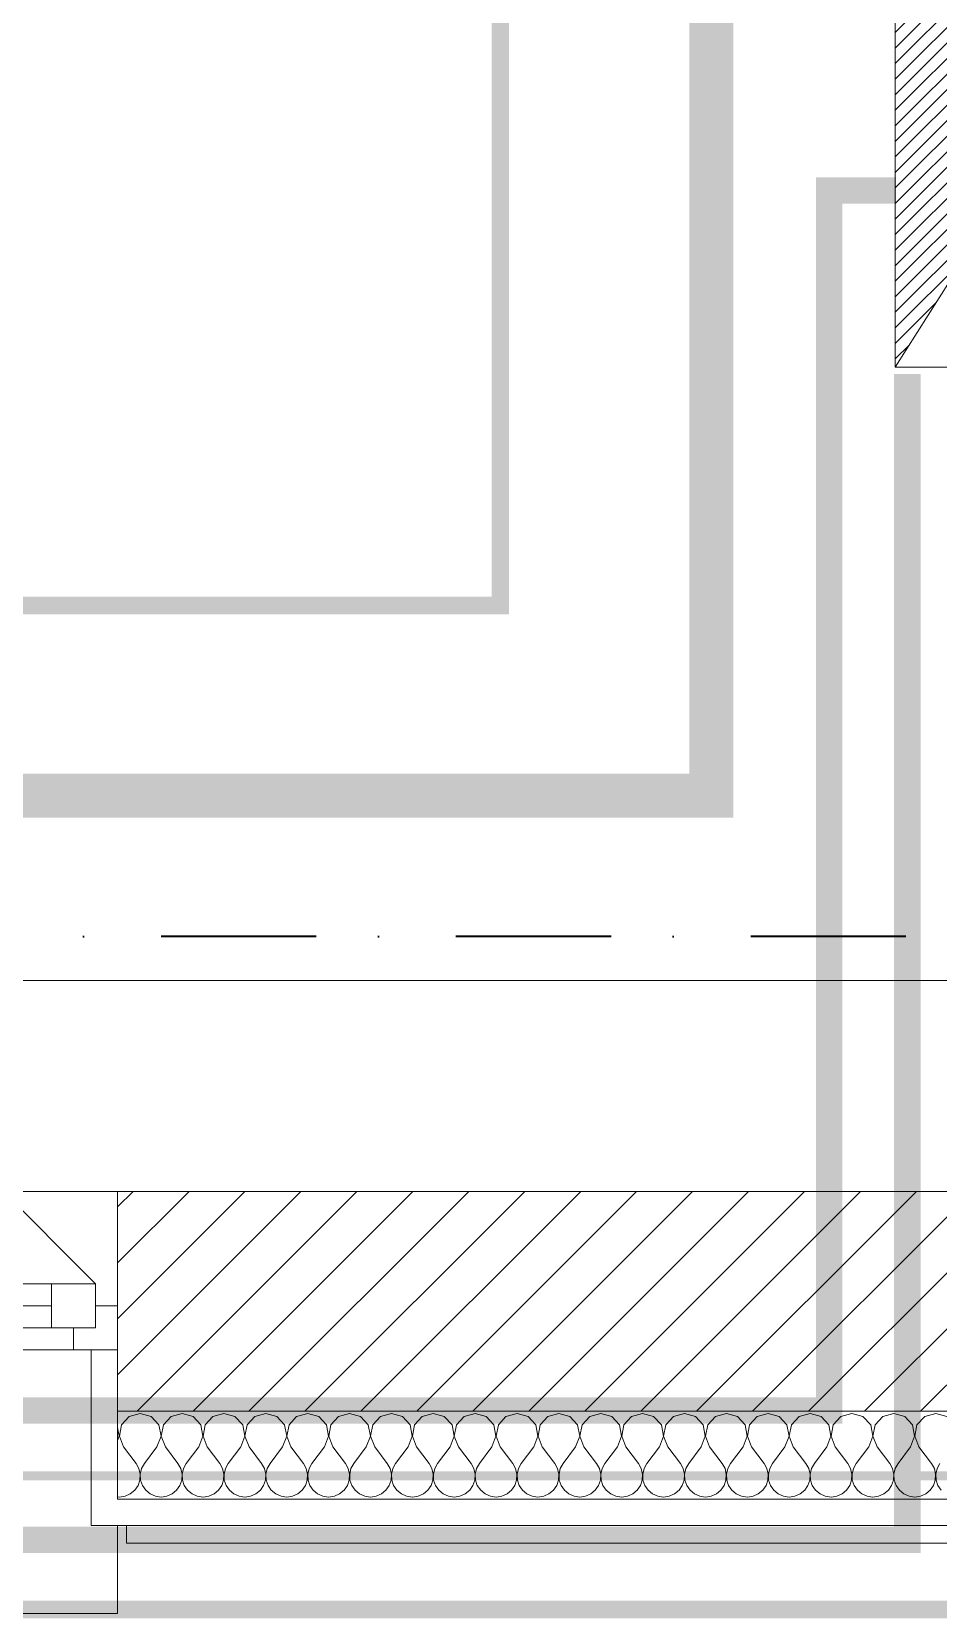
# Model space of a CAD drawing. Header units: millimetres. Extents: x 1322820 to 1391563, y 1051909 to 1098256.
# Drawn here: x 1360231 to 1361262, y 1078495 to 1080300 of the extents above; entities that cross this region are included whole.
import ezdxf
from ezdxf.enums import TextEntityAlignment as Align

# ---------------------------------------------------------------- set-up
doc = ezdxf.new("R2010")
doc.units = ezdxf.units.MM
doc.header["$MEASUREMENT"] = 0
for name, pattern in [('Dashed', [282.222223, 141.111112, -141.111112]), ('Dot & Dashed', [335.138881, 176.388884, -88.194442, 0, -70.555556]), ('DUBLU_INTRERUPT', [1.093612, 0.529167, -0.211667, 0.141111, -0.211667])]:
    doc.linetypes.add(name, pattern=pattern)
doc.layers.get('0').update_dxf_attribs({"true_color": 0x787878})
for name, color, linetype, true_color in [('arhitectura - decoratii fatada', 7, 'Continuous', 0x787878), ('New_ARCHICAD Windows', 7, 'Continuous', 0x787878), ('New_arhitectura - axe', 7, 'Continuous', 0x787878), ('New_rezistenta - pereti de rezistenta', 7, 'Continuous', 0x787878)]:
    doc.layers.add(name, color=color, linetype=linetype, true_color=true_color)
for name, color, linetype, lineweight, true_color in [('arhitectura - decoratii fatada_Pen_No__101', 7, 'Continuous', 13, 0x787878), ('New_ARCHICAD Windows_Pen_No__1', 7, 'Continuous', 13, 0x787878), ('New_ARCHICAD Windows_Pen_No__21', 7, 'Continuous', 20, 0x787878), ('New_arhitectura - axe_Pen_No__201', 7, 'Continuous', 35, 0x787878), ('New_arhitectura - suprafete DTAC_Pen_No__14', 7, 'Continuous', 18, 0x787878), ('New_rezistenta - pereti de rezistenta_Pen_No__1', 7, 'Continuous', 13, 0x787878), ('New_rezistenta - pereti de rezistenta_Pen_No__21', 7, 'Continuous', 20, 0x787878)]:
    doc.layers.add(name, color=color, linetype=linetype, lineweight=lineweight, true_color=true_color)
for name, color, linetype in [('Circuit echipo', 7, 'Continuous'), ('circuite iluminat vitali', 1, 'Continuous'), ('circuite prize vitali', 1, 'Continuous'), ('ELECTRICE', 1, 'Continuous')]:
    doc.layers.add(name, color=color, linetype=linetype)
doc.layers.add('Circuite', color=7, linetype='Continuous', lineweight=25)
doc.styles.add('GENERATED_STYLE_1', font='arialbd.ttf')

# ---------------------------------------------------------------- blocks, each defined once
blk = doc.blocks.new('*X286', base_point=(1356235.2, 1078942.6))
at = {"layer": 'New_rezistenta - pereti de rezistenta_Pen_No__1', "color": 7, "linetype": 'Continuous', "lineweight": 13}
for p, q in [((1360341.8, 1078724.7), (1360333, 1078715.1)), ((1360354.3, 1078728.2), (1360341.8, 1078724.7)), ((1360366.8, 1078724.7), (1360354.3, 1078728.2)), ((1360375.6, 1078715.1), (1360366.8, 1078724.7)), ((1360389.4, 1078724.7), (1360380.6, 1078715.1)), ((1360401.9, 1078728.2), (1360389.4, 1078724.7)), ((1360414.4, 1078724.7), (1360401.9, 1078728.2)), ((1360423.2, 1078715.1), (1360414.4, 1078724.7)), ((1360437, 1078724.7), (1360428.2, 1078715.1)), ((1360449.5, 1078728.2), (1360437, 1078724.7)), ((1360462, 1078724.7), (1360449.5, 1078728.2)), ((1360470.8, 1078715.1), (1360462, 1078724.7)), ((1360484.6, 1078724.7), (1360475.8, 1078715.1)), ((1360497.1, 1078728.2), (1360484.6, 1078724.7)), ((1360509.7, 1078724.7), (1360497.1, 1078728.2)), ((1360518.4, 1078715.1), (1360509.7, 1078724.7)), ((1360532.2, 1078724.7), (1360523.5, 1078715.1)), ((1360544.8, 1078728.2), (1360532.2, 1078724.7)), ((1360557.3, 1078724.7), (1360544.8, 1078728.2)), ((1360566.1, 1078715.1), (1360557.3, 1078724.7)), ((1360579.9, 1078724.7), (1360571.1, 1078715.1)), ((1360592.4, 1078728.2), (1360579.9, 1078724.7)), ((1360604.9, 1078724.7), (1360592.4, 1078728.2)), ((1360613.7, 1078715.1), (1360604.9, 1078724.7)), ((1360627.5, 1078724.7), (1360618.7, 1078715.1)), ((1360640, 1078728.2), (1360627.5, 1078724.7)), ((1360652.5, 1078724.7), (1360640, 1078728.2)), ((1360661.3, 1078715.1), (1360652.5, 1078724.7)), ((1360675.1, 1078724.7), (1360666.3, 1078715.1)), ((1360687.6, 1078728.2), (1360675.1, 1078724.7)), ((1360700.1, 1078724.7), (1360687.6, 1078728.2)), ((1360708.9, 1078715.1), (1360700.1, 1078724.7)), ((1360722.7, 1078724.7), (1360713.9, 1078715.1)), ((1360735.2, 1078728.2), (1360722.7, 1078724.7)), ((1360747.8, 1078724.7), (1360735.2, 1078728.2)), ((1360756.5, 1078715.1), (1360747.8, 1078724.7)), ((1360770.3, 1078724.7), (1360761.6, 1078715.1)), ((1360782.9, 1078728.2), (1360770.3, 1078724.7)), ((1360795.4, 1078724.7), (1360782.9, 1078728.2)), ((1360804.2, 1078715.1), (1360795.4, 1078724.7)), ((1360818, 1078724.7), (1360809.2, 1078715.1)), ((1360830.5, 1078728.2), (1360818, 1078724.7)), ((1360843, 1078724.7), (1360830.5, 1078728.2)), ((1360851.8, 1078715.1), (1360843, 1078724.7)), ((1360865.6, 1078724.7), (1360856.8, 1078715.1)), ((1360878.1, 1078728.2), (1360865.6, 1078724.7)), ((1360890.6, 1078724.7), (1360878.1, 1078728.2)), ((1360899.4, 1078715.1), (1360890.6, 1078724.7)), ((1360913.2, 1078724.7), (1360904.4, 1078715.1)), ((1360925.7, 1078728.2), (1360913.2, 1078724.7)), ((1360938.2, 1078724.7), (1360925.7, 1078728.2)), ((1360947, 1078715.1), (1360938.2, 1078724.7)), ((1360960.8, 1078724.7), (1360952, 1078715.1)), ((1360973.3, 1078728.2), (1360960.8, 1078724.7)), ((1360985.8, 1078724.7), (1360973.3, 1078728.2)), ((1360994.6, 1078715.1), (1360985.8, 1078724.7)), ((1361008.4, 1078724.7), (1360999.7, 1078715.1)), ((1361021, 1078728.2), (1361008.4, 1078724.7)), ((1361033.5, 1078724.7), (1361021, 1078728.2)), ((1361042.2, 1078715.1), (1361033.5, 1078724.7)), ((1361056.1, 1078724.7), (1361047.3, 1078715.1)), ((1361068.6, 1078728.2), (1361056.1, 1078724.7)), ((1361081.1, 1078724.7), (1361068.6, 1078728.2)), ((1361089.9, 1078715.1), (1361081.1, 1078724.7)), ((1361103.7, 1078724.7), (1361094.9, 1078715.1)), ((1361116.2, 1078728.2), (1361103.7, 1078724.7)), ((1361128.7, 1078724.7), (1361116.2, 1078728.2)), ((1361137.5, 1078715.1), (1361128.7, 1078724.7)), ((1361151.3, 1078724.7), (1361142.5, 1078715.1)), ((1361163.8, 1078728.2), (1361151.3, 1078724.7)), ((1361176.3, 1078724.7), (1361163.8, 1078728.2)), ((1361185.1, 1078715.1), (1361176.3, 1078724.7)), ((1361198.9, 1078724.7), (1361190.1, 1078715.1)), ((1361211.4, 1078728.2), (1361198.9, 1078724.7)), ((1361223.9, 1078724.7), (1361211.4, 1078728.2)), ((1361232.7, 1078715.1), (1361223.9, 1078724.7)), ((1361246.5, 1078724.7), (1361237.7, 1078715.1)), ((1361259, 1078728.2), (1361246.5, 1078724.7)), ((1361271.6, 1078724.7), (1361259, 1078728.2)), ((1360330.4, 1078702.3), (1360328.5, 1078712)), ((1360328.5, 1078697.5), (1360330.4, 1078702.3)), ((1360333, 1078715.1), (1360330.6, 1078702.3)), ((1360330.6, 1078702.3), (1360335.2, 1078690.1)), ((1360373.3, 1078690.1), (1360378, 1078702.3)), ((1360378, 1078702.3), (1360375.6, 1078715.1)), ((1360380.6, 1078715.1), (1360378.2, 1078702.3)), ((1360378.2, 1078702.3), (1360382.9, 1078690.1)), ((1360421, 1078690.1), (1360425.6, 1078702.3)), ((1360425.6, 1078702.3), (1360423.2, 1078715.1)), ((1360428.2, 1078715.1), (1360425.8, 1078702.3)), ((1360425.8, 1078702.3), (1360430.5, 1078690.1)), ((1360468.6, 1078690.1), (1360473.2, 1078702.3)), ((1360473.2, 1078702.3), (1360470.8, 1078715.1)), ((1360475.8, 1078715.1), (1360473.4, 1078702.3)), ((1360473.4, 1078702.3), (1360478.1, 1078690.1)), ((1360516.2, 1078690.1), (1360520.9, 1078702.3)), ((1360520.9, 1078702.3), (1360518.4, 1078715.1)), ((1360523.5, 1078715.1), (1360521, 1078702.3)), ((1360521, 1078702.3), (1360525.7, 1078690.1)), ((1360563.8, 1078690.1), (1360568.5, 1078702.3)), ((1360568.5, 1078702.3), (1360566.1, 1078715.1)), ((1360571.1, 1078715.1), (1360568.7, 1078702.3)), ((1360568.7, 1078702.3), (1360573.3, 1078690.1)), ((1360611.4, 1078690.1), (1360616.1, 1078702.3)), ((1360616.1, 1078702.3), (1360613.7, 1078715.1)), ((1360618.7, 1078715.1), (1360616.3, 1078702.3)), ((1360616.3, 1078702.3), (1360621, 1078690.1)), ((1360659, 1078690.1), (1360663.7, 1078702.3)), ((1360663.7, 1078702.3), (1360661.3, 1078715.1)), ((1360666.3, 1078715.1), (1360663.9, 1078702.3)), ((1360663.9, 1078702.3), (1360668.6, 1078690.1)), ((1360706.7, 1078690.1), (1360711.3, 1078702.3)), ((1360711.3, 1078702.3), (1360708.9, 1078715.1)), ((1360713.9, 1078715.1), (1360711.5, 1078702.3)), ((1360711.5, 1078702.3), (1360716.2, 1078690.1)), ((1360754.3, 1078690.1), (1360758.9, 1078702.3)), ((1360758.9, 1078702.3), (1360756.5, 1078715.1)), ((1360761.6, 1078715.1), (1360759.1, 1078702.3)), ((1360759.1, 1078702.3), (1360763.8, 1078690.1)), ((1360801.9, 1078690.1), (1360806.6, 1078702.3)), ((1360806.6, 1078702.3), (1360804.2, 1078715.1)), ((1360809.2, 1078715.1), (1360806.8, 1078702.3)), ((1360806.8, 1078702.3), (1360811.4, 1078690.1)), ((1360849.5, 1078690.1), (1360854.2, 1078702.3)), ((1360854.2, 1078702.3), (1360851.8, 1078715.1)), ((1360856.8, 1078715.1), (1360854.4, 1078702.3)), ((1360854.4, 1078702.3), (1360859, 1078690.1)), ((1360897.1, 1078690.1), (1360901.8, 1078702.3)), ((1360901.8, 1078702.3), (1360899.4, 1078715.1)), ((1360904.4, 1078715.1), (1360902, 1078702.3)), ((1360902, 1078702.3), (1360906.7, 1078690.1)), ((1360944.8, 1078690.1), (1360949.4, 1078702.3)), ((1360949.4, 1078702.3), (1360947, 1078715.1)), ((1360952, 1078715.1), (1360949.6, 1078702.3)), ((1360949.6, 1078702.3), (1360954.3, 1078690.1)), ((1360992.4, 1078690.1), (1360997, 1078702.3)), ((1360997, 1078702.3), (1360994.6, 1078715.1)), ((1360999.7, 1078715.1), (1360997.2, 1078702.3)), ((1360997.2, 1078702.3), (1361001.9, 1078690.1)), ((1361040, 1078690.1), (1361044.7, 1078702.3)), ((1361044.7, 1078702.3), (1361042.2, 1078715.1)), ((1361047.3, 1078715.1), (1361044.9, 1078702.3)), ((1361044.9, 1078702.3), (1361049.5, 1078690.1)), ((1361087.6, 1078690.1), (1361092.3, 1078702.3)), ((1361092.3, 1078702.3), (1361089.9, 1078715.1)), ((1361094.9, 1078715.1), (1361092.5, 1078702.3)), ((1361092.5, 1078702.3), (1361097.1, 1078690.1)), ((1361135.2, 1078690.1), (1361139.9, 1078702.3)), ((1361139.9, 1078702.3), (1361137.5, 1078715.1)), ((1361142.5, 1078715.1), (1361140.1, 1078702.3)), ((1361140.1, 1078702.3), (1361144.8, 1078690.1)), ((1361182.9, 1078690.1), (1361187.5, 1078702.3)), ((1361187.5, 1078702.3), (1361185.1, 1078715.1)), ((1361190.1, 1078715.1), (1361187.7, 1078702.3)), ((1361187.7, 1078702.3), (1361192.4, 1078690.1)), ((1361230.5, 1078690.1), (1361235.1, 1078702.3)), ((1361235.1, 1078702.3), (1361232.7, 1078715.1)), ((1361237.7, 1078715.1), (1361235.3, 1078702.3)), ((1361235.3, 1078702.3), (1361240, 1078690.1)), ((1360335.2, 1078690.1), (1360349.5, 1078671.1)), ((1360373.3, 1078690.1), (1360359, 1078671.1)), ((1360382.9, 1078690.1), (1360397.1, 1078671.1)), ((1360421, 1078690.1), (1360406.7, 1078671.1)), ((1360430.5, 1078690.1), (1360444.8, 1078671.1)), ((1360468.6, 1078690.1), (1360454.3, 1078671.1)), ((1360478.1, 1078690.1), (1360492.4, 1078671.1)), ((1360516.2, 1078690.1), (1360501.9, 1078671.1)), ((1360525.7, 1078690.1), (1360540, 1078671.1)), ((1360563.8, 1078690.1), (1360549.5, 1078671.1)), ((1360573.3, 1078690.1), (1360587.6, 1078671.1)), ((1360611.4, 1078690.1), (1360597.1, 1078671.1)), ((1360621, 1078690.1), (1360635.2, 1078671.1)), ((1360659, 1078690.1), (1360644.8, 1078671.1)), ((1360668.6, 1078690.1), (1360682.9, 1078671.1)), ((1360706.7, 1078690.1), (1360692.4, 1078671.1)), ((1360716.2, 1078690.1), (1360730.5, 1078671.1)), ((1360754.3, 1078690.1), (1360740, 1078671.1)), ((1360763.8, 1078690.1), (1360778.1, 1078671.1)), ((1360801.9, 1078690.1), (1360787.6, 1078671.1)), ((1360811.4, 1078690.1), (1360825.7, 1078671.1)), ((1360849.5, 1078690.1), (1360835.2, 1078671.1)), ((1360859, 1078690.1), (1360873.3, 1078671.1)), ((1360897.1, 1078690.1), (1360882.9, 1078671.1)), ((1360906.7, 1078690.1), (1360921, 1078671.1)), ((1360944.8, 1078690.1), (1360930.5, 1078671.1)), ((1360954.3, 1078690.1), (1360968.6, 1078671.1)), ((1360992.4, 1078690.1), (1360978.1, 1078671.1)), ((1361001.9, 1078690.1), (1361016.2, 1078671.1)), ((1361040, 1078690.1), (1361025.7, 1078671.1)), ((1361049.5, 1078690.1), (1361063.8, 1078671.1)), ((1361087.6, 1078690.1), (1361073.3, 1078671.1)), ((1361097.1, 1078690.1), (1361111.4, 1078671.1)), ((1361135.2, 1078690.1), (1361121, 1078671.1)), ((1361144.8, 1078690.1), (1361159, 1078671.1)), ((1361182.9, 1078690.1), (1361168.6, 1078671.1)), ((1361192.4, 1078690.1), (1361206.7, 1078671.1)), ((1361230.5, 1078690.1), (1361216.2, 1078671.1)), ((1361240, 1078690.1), (1361254.3, 1078671.1)), ((1360352.7, 1078665.3), (1360349.5, 1078671.1)), ((1360354.2, 1078658.9), (1360352.7, 1078665.3)), ((1360355.9, 1078665.3), (1360354.4, 1078658.9)), ((1360359, 1078671.1), (1360355.9, 1078665.3)), ((1360400.3, 1078665.3), (1360397.1, 1078671.1)), ((1360401.8, 1078658.9), (1360400.3, 1078665.3)), ((1360403.5, 1078665.3), (1360402, 1078658.9)), ((1360406.7, 1078671.1), (1360403.5, 1078665.3)), ((1360447.9, 1078665.3), (1360444.8, 1078671.1)), ((1360449.4, 1078658.9), (1360447.9, 1078665.3)), ((1360451.1, 1078665.3), (1360449.6, 1078658.9)), ((1360454.3, 1078671.1), (1360451.1, 1078665.3)), ((1360495.6, 1078665.3), (1360492.4, 1078671.1)), ((1360497, 1078658.9), (1360495.6, 1078665.3)), ((1360498.7, 1078665.3), (1360497.2, 1078658.9)), ((1360501.9, 1078671.1), (1360498.7, 1078665.3)), ((1360543.2, 1078665.3), (1360540, 1078671.1)), ((1360544.7, 1078658.9), (1360543.2, 1078665.3)), ((1360546.3, 1078665.3), (1360544.9, 1078658.9)), ((1360549.5, 1078671.1), (1360546.3, 1078665.3)), ((1360590.8, 1078665.3), (1360587.6, 1078671.1)), ((1360592.3, 1078658.9), (1360590.8, 1078665.3)), ((1360594, 1078665.3), (1360592.5, 1078658.9)), ((1360597.1, 1078671.1), (1360594, 1078665.3)), ((1360638.4, 1078665.3), (1360635.2, 1078671.1)), ((1360639.9, 1078658.9), (1360638.4, 1078665.3)), ((1360641.6, 1078665.3), (1360640.1, 1078658.9)), ((1360644.8, 1078671.1), (1360641.6, 1078665.3)), ((1360686, 1078665.3), (1360682.9, 1078671.1)), ((1360687.5, 1078658.9), (1360686, 1078665.3)), ((1360689.2, 1078665.3), (1360687.7, 1078658.9)), ((1360692.4, 1078671.1), (1360689.2, 1078665.3)), ((1360733.7, 1078665.3), (1360730.5, 1078671.1)), ((1360735.1, 1078658.9), (1360733.7, 1078665.3)), ((1360736.8, 1078665.3), (1360735.3, 1078658.9)), ((1360740, 1078671.1), (1360736.8, 1078665.3)), ((1360781.3, 1078665.3), (1360778.1, 1078671.1)), ((1360782.8, 1078658.9), (1360781.3, 1078665.3)), ((1360784.4, 1078665.3), (1360783, 1078658.9)), ((1360787.6, 1078671.1), (1360784.4, 1078665.3)), ((1360828.9, 1078665.3), (1360825.7, 1078671.1)), ((1360830.4, 1078658.9), (1360828.9, 1078665.3)), ((1360832.1, 1078665.3), (1360830.6, 1078658.9)), ((1360835.2, 1078671.1), (1360832.1, 1078665.3)), ((1360876.5, 1078665.3), (1360873.3, 1078671.1)), ((1360878, 1078658.9), (1360876.5, 1078665.3)), ((1360879.7, 1078665.3), (1360878.2, 1078658.9)), ((1360882.9, 1078671.1), (1360879.7, 1078665.3)), ((1360924.1, 1078665.3), (1360921, 1078671.1)), ((1360925.6, 1078658.9), (1360924.1, 1078665.3)), ((1360927.3, 1078665.3), (1360925.8, 1078658.9)), ((1360930.5, 1078671.1), (1360927.3, 1078665.3)), ((1360971.7, 1078665.3), (1360968.6, 1078671.1)), ((1360973.2, 1078658.9), (1360971.7, 1078665.3)), ((1360974.9, 1078665.3), (1360973.4, 1078658.9)), ((1360978.1, 1078671.1), (1360974.9, 1078665.3)), ((1361019.4, 1078665.3), (1361016.2, 1078671.1)), ((1361020.9, 1078658.9), (1361019.4, 1078665.3)), ((1361022.5, 1078665.3), (1361021, 1078658.9)), ((1361025.7, 1078671.1), (1361022.5, 1078665.3)), ((1361067, 1078665.3), (1361063.8, 1078671.1)), ((1361068.5, 1078658.9), (1361067, 1078665.3)), ((1361070.2, 1078665.3), (1361068.7, 1078658.9)), ((1361073.3, 1078671.1), (1361070.2, 1078665.3)), ((1361114.6, 1078665.3), (1361111.4, 1078671.1)), ((1361116.1, 1078658.9), (1361114.6, 1078665.3)), ((1361117.8, 1078665.3), (1361116.3, 1078658.9)), ((1361121, 1078671.1), (1361117.8, 1078665.3)), ((1361162.2, 1078665.3), (1361159, 1078671.1)), ((1361163.7, 1078658.9), (1361162.2, 1078665.3)), ((1361165.4, 1078665.3), (1361163.9, 1078658.9)), ((1361168.6, 1078671.1), (1361165.4, 1078665.3)), ((1361209.8, 1078665.3), (1361206.7, 1078671.1)), ((1361211.3, 1078658.9), (1361209.8, 1078665.3)), ((1361213, 1078665.3), (1361211.5, 1078658.9)), ((1361216.2, 1078671.1), (1361213, 1078665.3)), ((1361257.5, 1078665.3), (1361254.3, 1078671.1)), ((1361258.9, 1078658.9), (1361257.5, 1078665.3)), ((1361260.6, 1078665.3), (1361259.1, 1078658.9)), ((1361263.8, 1078671.1), (1361260.6, 1078665.3)), ((1360348, 1078640.7), (1360351.8, 1078646.1)), ((1360351.8, 1078646.1), (1360353.9, 1078652.4)), ((1360353.9, 1078652.4), (1360354.2, 1078658.9)), ((1360354.4, 1078658.9), (1360354.7, 1078652.4)), ((1360354.7, 1078652.4), (1360356.8, 1078646.1)), ((1360356.8, 1078646.1), (1360360.5, 1078640.7)), ((1360395.7, 1078640.7), (1360399.4, 1078646.1)), ((1360399.4, 1078646.1), (1360401.5, 1078652.4)), ((1360401.5, 1078652.4), (1360401.8, 1078658.9)), ((1360402, 1078658.9), (1360402.3, 1078652.4)), ((1360402.3, 1078652.4), (1360404.4, 1078646.1)), ((1360404.4, 1078646.1), (1360408.1, 1078640.7)), ((1360443.3, 1078640.7), (1360447, 1078646.1)), ((1360447, 1078646.1), (1360449.1, 1078652.4)), ((1360449.1, 1078652.4), (1360449.4, 1078658.9)), ((1360449.6, 1078658.9), (1360449.9, 1078652.4)), ((1360449.9, 1078652.4), (1360452, 1078646.1)), ((1360452, 1078646.1), (1360455.8, 1078640.7)), ((1360490.9, 1078640.7), (1360494.6, 1078646.1)), ((1360494.6, 1078646.1), (1360496.7, 1078652.4)), ((1360496.7, 1078652.4), (1360497, 1078658.9)), ((1360497.2, 1078658.9), (1360497.6, 1078652.4)), ((1360497.6, 1078652.4), (1360499.7, 1078646.1)), ((1360499.7, 1078646.1), (1360503.4, 1078640.7)), ((1360538.5, 1078640.7), (1360542.2, 1078646.1)), ((1360542.2, 1078646.1), (1360544.3, 1078652.4)), ((1360544.3, 1078652.4), (1360544.7, 1078658.9)), ((1360544.9, 1078658.9), (1360545.2, 1078652.4)), ((1360545.2, 1078652.4), (1360547.3, 1078646.1)), ((1360547.3, 1078646.1), (1360551, 1078640.7)), ((1360586.1, 1078640.7), (1360589.9, 1078646.1)), ((1360589.9, 1078646.1), (1360592, 1078652.4)), ((1360592, 1078652.4), (1360592.3, 1078658.9)), ((1360592.5, 1078658.9), (1360592.8, 1078652.4)), ((1360592.8, 1078652.4), (1360594.9, 1078646.1)), ((1360594.9, 1078646.1), (1360598.6, 1078640.7)), ((1360633.8, 1078640.7), (1360637.5, 1078646.1)), ((1360637.5, 1078646.1), (1360639.6, 1078652.4)), ((1360639.6, 1078652.4), (1360639.9, 1078658.9)), ((1360640.1, 1078658.9), (1360640.4, 1078652.4)), ((1360640.4, 1078652.4), (1360642.5, 1078646.1)), ((1360642.5, 1078646.1), (1360646.2, 1078640.7)), ((1360681.4, 1078640.7), (1360685.1, 1078646.1)), ((1360685.1, 1078646.1), (1360687.2, 1078652.4)), ((1360687.2, 1078652.4), (1360687.5, 1078658.9)), ((1360687.7, 1078658.9), (1360688, 1078652.4)), ((1360688, 1078652.4), (1360690.1, 1078646.1)), ((1360690.1, 1078646.1), (1360693.9, 1078640.7)), ((1360729, 1078640.7), (1360732.7, 1078646.1)), ((1360732.7, 1078646.1), (1360734.8, 1078652.4)), ((1360734.8, 1078652.4), (1360735.1, 1078658.9)), ((1360735.3, 1078658.9), (1360735.7, 1078652.4)), ((1360735.7, 1078652.4), (1360737.7, 1078646.1)), ((1360737.7, 1078646.1), (1360741.5, 1078640.7)), ((1360776.6, 1078640.7), (1360780.3, 1078646.1)), ((1360780.3, 1078646.1), (1360782.4, 1078652.4)), ((1360782.4, 1078652.4), (1360782.8, 1078658.9)), ((1360783, 1078658.9), (1360783.3, 1078652.4)), ((1360783.3, 1078652.4), (1360785.4, 1078646.1)), ((1360785.4, 1078646.1), (1360789.1, 1078640.7)), ((1360824.2, 1078640.7), (1360828, 1078646.1)), ((1360828, 1078646.1), (1360830.1, 1078652.4)), ((1360830.1, 1078652.4), (1360830.4, 1078658.9)), ((1360830.6, 1078658.9), (1360830.9, 1078652.4)), ((1360830.9, 1078652.4), (1360833, 1078646.1)), ((1360833, 1078646.1), (1360836.7, 1078640.7)), ((1360871.9, 1078640.7), (1360875.6, 1078646.1)), ((1360875.6, 1078646.1), (1360877.7, 1078652.4)), ((1360877.7, 1078652.4), (1360878, 1078658.9)), ((1360878.2, 1078658.9), (1360878.5, 1078652.4)), ((1360878.5, 1078652.4), (1360880.6, 1078646.1)), ((1360880.6, 1078646.1), (1360884.3, 1078640.7)), ((1360919.5, 1078640.7), (1360923.2, 1078646.1)), ((1360923.2, 1078646.1), (1360925.3, 1078652.4)), ((1360925.3, 1078652.4), (1360925.6, 1078658.9)), ((1360925.8, 1078658.9), (1360926.1, 1078652.4)), ((1360926.1, 1078652.4), (1360928.2, 1078646.1)), ((1360928.2, 1078646.1), (1360931.9, 1078640.7)), ((1360967.1, 1078640.7), (1360970.8, 1078646.1)), ((1360970.8, 1078646.1), (1360972.9, 1078652.4)), ((1360972.9, 1078652.4), (1360973.2, 1078658.9)), ((1360973.4, 1078658.9), (1360973.7, 1078652.4)), ((1360973.7, 1078652.4), (1360975.8, 1078646.1)), ((1360975.8, 1078646.1), (1360979.6, 1078640.7)), ((1361014.7, 1078640.7), (1361018.4, 1078646.1)), ((1361018.4, 1078646.1), (1361020.5, 1078652.4)), ((1361020.5, 1078652.4), (1361020.9, 1078658.9)), ((1361021, 1078658.9), (1361021.4, 1078652.4)), ((1361021.4, 1078652.4), (1361023.5, 1078646.1)), ((1361023.5, 1078646.1), (1361027.2, 1078640.7)), ((1361062.3, 1078640.7), (1361066.1, 1078646.1)), ((1361066.1, 1078646.1), (1361068.2, 1078652.4)), ((1361068.2, 1078652.4), (1361068.5, 1078658.9)), ((1361068.7, 1078658.9), (1361069, 1078652.4)), ((1361069, 1078652.4), (1361071.1, 1078646.1)), ((1361071.1, 1078646.1), (1361074.8, 1078640.7)), ((1361110, 1078640.7), (1361113.7, 1078646.1)), ((1361113.7, 1078646.1), (1361115.8, 1078652.4)), ((1361115.8, 1078652.4), (1361116.1, 1078658.9)), ((1361116.3, 1078658.9), (1361116.6, 1078652.4)), ((1361116.6, 1078652.4), (1361118.7, 1078646.1)), ((1361118.7, 1078646.1), (1361122.4, 1078640.7)), ((1361157.6, 1078640.7), (1361161.3, 1078646.1)), ((1361161.3, 1078646.1), (1361163.4, 1078652.4)), ((1361163.4, 1078652.4), (1361163.7, 1078658.9)), ((1361163.9, 1078658.9), (1361164.2, 1078652.4)), ((1361164.2, 1078652.4), (1361166.3, 1078646.1)), ((1361166.3, 1078646.1), (1361170, 1078640.7)), ((1361205.2, 1078640.7), (1361208.9, 1078646.1)), ((1361208.9, 1078646.1), (1361211, 1078652.4)), ((1361211, 1078652.4), (1361211.3, 1078658.9)), ((1361211.5, 1078658.9), (1361211.8, 1078652.4)), ((1361211.8, 1078652.4), (1361213.9, 1078646.1)), ((1361213.9, 1078646.1), (1361217.7, 1078640.7)), ((1361252.8, 1078640.7), (1361256.5, 1078646.1)), ((1361256.5, 1078646.1), (1361258.6, 1078652.4)), ((1361258.6, 1078652.4), (1361258.9, 1078658.9)), ((1361259.1, 1078658.9), (1361259.5, 1078652.4)), ((1361259.5, 1078652.4), (1361261.6, 1078646.1)), ((1361261.6, 1078646.1), (1361265.3, 1078640.7)), ((1360328.5, 1078633.3), (1360330.5, 1078633)), ((1360330.5, 1078633), (1360337, 1078633.9)), ((1360337, 1078633.9), (1360343, 1078636.5)), ((1360343, 1078636.5), (1360348, 1078640.7)), ((1360360.5, 1078640.7), (1360365.6, 1078636.5)), ((1360365.6, 1078636.5), (1360371.6, 1078633.9)), ((1360371.6, 1078633.9), (1360378.1, 1078633)), ((1360378.1, 1078633), (1360384.6, 1078633.9)), ((1360384.6, 1078633.9), (1360390.6, 1078636.5)), ((1360390.6, 1078636.5), (1360395.7, 1078640.7)), ((1360408.1, 1078640.7), (1360413.2, 1078636.5)), ((1360413.2, 1078636.5), (1360419.2, 1078633.9)), ((1360419.2, 1078633.9), (1360425.7, 1078633)), ((1360425.7, 1078633), (1360432.2, 1078633.9)), ((1360432.2, 1078633.9), (1360438.2, 1078636.5)), ((1360438.2, 1078636.5), (1360443.3, 1078640.7)), ((1360455.8, 1078640.7), (1360460.8, 1078636.5)), ((1360460.8, 1078636.5), (1360466.8, 1078633.9)), ((1360466.8, 1078633.9), (1360473.3, 1078633)), ((1360473.3, 1078633), (1360479.8, 1078633.9)), ((1360479.8, 1078633.9), (1360485.8, 1078636.5)), ((1360485.8, 1078636.5), (1360490.9, 1078640.7)), ((1360503.4, 1078640.7), (1360508.4, 1078636.5)), ((1360508.4, 1078636.5), (1360514.4, 1078633.9)), ((1360514.4, 1078633.9), (1360521, 1078633)), ((1360521, 1078633), (1360527.5, 1078633.9)), ((1360527.5, 1078633.9), (1360533.5, 1078636.5)), ((1360533.5, 1078636.5), (1360538.5, 1078640.7)), ((1360551, 1078640.7), (1360556.1, 1078636.5)), ((1360556.1, 1078636.5), (1360562.1, 1078633.9)), ((1360562.1, 1078633.9), (1360568.6, 1078633)), ((1360568.6, 1078633), (1360575.1, 1078633.9)), ((1360575.1, 1078633.9), (1360581.1, 1078636.5)), ((1360581.1, 1078636.5), (1360586.1, 1078640.7)), ((1360598.6, 1078640.7), (1360603.7, 1078636.5)), ((1360603.7, 1078636.5), (1360609.7, 1078633.9)), ((1360609.7, 1078633.9), (1360616.2, 1078633)), ((1360616.2, 1078633), (1360622.7, 1078633.9)), ((1360622.7, 1078633.9), (1360628.7, 1078636.5)), ((1360628.7, 1078636.5), (1360633.8, 1078640.7)), ((1360646.2, 1078640.7), (1360651.3, 1078636.5)), ((1360651.3, 1078636.5), (1360657.3, 1078633.9)), ((1360657.3, 1078633.9), (1360663.8, 1078633)), ((1360663.8, 1078633), (1360670.3, 1078633.9)), ((1360670.3, 1078633.9), (1360676.3, 1078636.5)), ((1360676.3, 1078636.5), (1360681.4, 1078640.7)), ((1360693.9, 1078640.7), (1360698.9, 1078636.5)), ((1360698.9, 1078636.5), (1360704.9, 1078633.9)), ((1360704.9, 1078633.9), (1360711.4, 1078633)), ((1360711.4, 1078633), (1360717.9, 1078633.9)), ((1360717.9, 1078633.9), (1360723.9, 1078636.5)), ((1360723.9, 1078636.5), (1360729, 1078640.7)), ((1360741.5, 1078640.7), (1360746.5, 1078636.5)), ((1360746.5, 1078636.5), (1360752.5, 1078633.9)), ((1360752.5, 1078633.9), (1360759, 1078633)), ((1360759, 1078633), (1360765.6, 1078633.9)), ((1360765.6, 1078633.9), (1360771.6, 1078636.5)), ((1360771.6, 1078636.5), (1360776.6, 1078640.7)), ((1360789.1, 1078640.7), (1360794.1, 1078636.5)), ((1360794.1, 1078636.5), (1360800.2, 1078633.9)), ((1360800.2, 1078633.9), (1360806.7, 1078633)), ((1360806.7, 1078633), (1360813.2, 1078633.9)), ((1360813.2, 1078633.9), (1360819.2, 1078636.5)), ((1360819.2, 1078636.5), (1360824.2, 1078640.7)), ((1360836.7, 1078640.7), (1360841.8, 1078636.5)), ((1360841.8, 1078636.5), (1360847.8, 1078633.9)), ((1360847.8, 1078633.9), (1360854.3, 1078633)), ((1360854.3, 1078633), (1360860.8, 1078633.9)), ((1360860.8, 1078633.9), (1360866.8, 1078636.5)), ((1360866.8, 1078636.5), (1360871.9, 1078640.7)), ((1360884.3, 1078640.7), (1360889.4, 1078636.5)), ((1360889.4, 1078636.5), (1360895.4, 1078633.9)), ((1360895.4, 1078633.9), (1360901.9, 1078633)), ((1360901.9, 1078633), (1360908.4, 1078633.9)), ((1360908.4, 1078633.9), (1360914.4, 1078636.5)), ((1360914.4, 1078636.5), (1360919.5, 1078640.7)), ((1360931.9, 1078640.7), (1360937, 1078636.5)), ((1360937, 1078636.5), (1360943, 1078633.9)), ((1360943, 1078633.9), (1360949.5, 1078633)), ((1360949.5, 1078633), (1360956, 1078633.9)), ((1360956, 1078633.9), (1360962, 1078636.5)), ((1360962, 1078636.5), (1360967.1, 1078640.7)), ((1360979.6, 1078640.7), (1360984.6, 1078636.5)), ((1360984.6, 1078636.5), (1360990.6, 1078633.9)), ((1360990.6, 1078633.9), (1360997.1, 1078633)), ((1360997.1, 1078633), (1361003.6, 1078633.9)), ((1361003.6, 1078633.9), (1361009.7, 1078636.5)), ((1361009.7, 1078636.5), (1361014.7, 1078640.7)), ((1361027.2, 1078640.7), (1361032.2, 1078636.5)), ((1361032.2, 1078636.5), (1361038.3, 1078633.9)), ((1361038.3, 1078633.9), (1361044.8, 1078633)), ((1361044.8, 1078633), (1361051.3, 1078633.9)), ((1361051.3, 1078633.9), (1361057.3, 1078636.5)), ((1361057.3, 1078636.5), (1361062.3, 1078640.7)), ((1361074.8, 1078640.7), (1361079.9, 1078636.5)), ((1361079.9, 1078636.5), (1361085.9, 1078633.9)), ((1361085.9, 1078633.9), (1361092.4, 1078633)), ((1361092.4, 1078633), (1361098.9, 1078633.9)), ((1361098.9, 1078633.9), (1361104.9, 1078636.5)), ((1361104.9, 1078636.5), (1361110, 1078640.7)), ((1361122.4, 1078640.7), (1361127.5, 1078636.5)), ((1361127.5, 1078636.5), (1361133.5, 1078633.9)), ((1361133.5, 1078633.9), (1361140, 1078633)), ((1361140, 1078633), (1361146.5, 1078633.9)), ((1361146.5, 1078633.9), (1361152.5, 1078636.5)), ((1361152.5, 1078636.5), (1361157.6, 1078640.7)), ((1361170, 1078640.7), (1361175.1, 1078636.5)), ((1361175.1, 1078636.5), (1361181.1, 1078633.9)), ((1361181.1, 1078633.9), (1361187.6, 1078633)), ((1361187.6, 1078633), (1361194.1, 1078633.9)), ((1361194.1, 1078633.9), (1361200.1, 1078636.5)), ((1361200.1, 1078636.5), (1361205.2, 1078640.7)), ((1361217.7, 1078640.7), (1361222.7, 1078636.5)), ((1361222.7, 1078636.5), (1361228.7, 1078633.9)), ((1361228.7, 1078633.9), (1361235.2, 1078633)), ((1361235.2, 1078633), (1361241.7, 1078633.9)), ((1361241.7, 1078633.9), (1361247.8, 1078636.5)), ((1361247.8, 1078636.5), (1361252.8, 1078640.7))]:
    blk.add_line(p, q, dxfattribs=at)
blk = doc.blocks.new('Horizontal Multi-Sash Window 23_3')
at = {"layer": 'New_ARCHICAD Windows_Pen_No__1', "color": 7, "linetype": 'Continuous', "lineweight": 13}
for p, q in [((975, 25), (427, 573)), ((-1000, 130), (1000, 130)), ((250, 25), (925, 25)), ((950, -50), (225, -50)), ((1000, -350), (1000, -250)), ((-1000, -350), (1000, -350))]:
    blk.add_line(p, q, dxfattribs=at)
at = {"layer": 'New_ARCHICAD Windows_Pen_No__1', "color": 7, "linetype": 'Dashed', "lineweight": 13}
blk.add_line((-970, -250), (970, -250), dxfattribs=at)
at = {"layer": 'New_ARCHICAD Windows_Pen_No__21', "color": 7, "linetype": 'Continuous', "lineweight": 20}
for p, q in [((1000, 0), (1000, 130)), ((250, 25), (925, 25)), ((925, -25), (925, 25)), ((925, 25), (975, 25)), ((975, 25), (975, -25)), ((250, 0), (925, 0)), ((975, -25), (975, 0)), ((975, 0), (1000, 0)), ((1000, -50), (1000, 0)), ((1000, -50), (1000, 0)), ((925, -25), (250, -25)), ((975, -25), (925, -25)), ((950, -50), (950, -25)), ((950, -25), (975, -25)), ((1000, -50), (950, -50)), ((970, -50), (970, -250)), ((1000, -250), (970, -250))]:
    blk.add_line(p, q, dxfattribs=at)
blk = doc.blocks.new('Wall_211_1', base_point=(1357078.5, 1078980.6))
at = {"layer": 'New_rezistenta - pereti de rezistenta', "linetype": 'Continuous', "lineweight": 0, "true_color": 0x000000}
h = blk.add_hatch(dxfattribs=at)
h.set_pattern_fill('BETON_ARMAT_0001', color=18, style=0, pattern_type=2)
h.set_pattern_definition([(45, (1356235.236, 1078942.57), (-31.8198, 31.8198), [])])
h.paths.add_polyline_path([(1360328.5, 1078850.6), (1360328.5, 1078800.6), (1360328.5, 1078730.6), (1361578.5, 1078730.6), (1361578.5, 1078980.6), (1360328.5, 1078980.6)])
at = {"layer": 'New_rezistenta - pereti de rezistenta_Pen_No__21', "color": 7, "linetype": 'Continuous', "lineweight": 20}
for p, q in [((1360328.5, 1078850.6), (1360328.5, 1078980.6)), ((1360328.5, 1078800.6), (1360328.5, 1078850.6)), ((1360298.5, 1078800.6), (1360298.5, 1078600.6)), ((1360328.5, 1078800.6), (1360298.5, 1078800.6)), ((1360328.5, 1078630.6), (1360328.5, 1078800.6)), ((1360328.5, 1078730.6), (1361578.5, 1078730.6)), ((1360328.5, 1078630.6), (1361828.5, 1078630.6)), ((1360328.5, 1078600.6), (1360298.5, 1078600.6))]:
    blk.add_line(p, q, dxfattribs=at)
at = {"layer": 'New_rezistenta - pereti de rezistenta_Pen_No__21', "color": 7, "linetype": 'Continuous', "lineweight": 20, "flags": 128}
for points in [[(1361578.5, 1078980.6), (1360328.5, 1078980.6)], [(1360328.5, 1078600.6), (1361928.5, 1078600.6)]]:
    blk.add_lwpolyline(points, dxfattribs=at)
at = {"layer": 'New_ARCHICAD Windows', "color": 7, "linetype": 'Continuous', "lineweight": 13, "zscale": 1000}
blk.add_blockref('Horizontal Multi-Sash Window 23_3', (1359328.5, 1078850.6), dxfattribs=at)
at = {"layer": 'New_rezistenta - pereti de rezistenta', "color": 7, "lineweight": 20}
blk.add_blockref('*X286', (1356235.2, 1078942.6), dxfattribs=at)
blk = doc.blocks.new('Wall_212_1', base_point=(1360338.5, 1078580.6))
at = {"layer": 'arhitectura - decoratii fatada_Pen_No__101', "color": 253, "linetype": 'Continuous', "lineweight": 13, "flags": 128}
for points in [[(1361958.5, 1078600.6), (1360338.5, 1078600.6)], [(1360338.5, 1078580.6), (1360338.5, 1078600.6)], [(1360338.5, 1078580.6), (1361958.5, 1078580.6)]]:
    blk.add_lwpolyline(points, dxfattribs=at)
blk = doc.blocks.new('Wall_213_1', base_point=(1360338.5, 1078580.6))
at = {"layer": 'arhitectura - decoratii fatada_Pen_No__101', "color": 253, "linetype": 'Continuous', "lineweight": 13, "flags": 128}
for points in [[(1361958.5, 1078600.6), (1360338.5, 1078600.6)], [(1360338.5, 1078580.6), (1360338.5, 1078600.6)], [(1360338.5, 1078580.6), (1361958.5, 1078580.6)]]:
    blk.add_lwpolyline(points, dxfattribs=at)
blk = doc.blocks.new('Wall_214_1', base_point=(1360338.5, 1078580.6))
at = {"layer": 'arhitectura - decoratii fatada_Pen_No__101', "color": 253, "linetype": 'Continuous', "lineweight": 13, "flags": 128}
for points in [[(1361958.5, 1078600.6), (1360338.5, 1078600.6)], [(1360338.5, 1078580.6), (1360338.5, 1078600.6)], [(1360338.5, 1078580.6), (1361958.5, 1078580.6)]]:
    blk.add_lwpolyline(points, dxfattribs=at)
blk = doc.blocks.new('Standard grid marker_6')
at = {"layer": 'New_arhitectura - axe_Pen_No__201', "linetype": 'Dot & Dashed', "lineweight": 35}
blk.add_line((1000, 0), (23206.1, 0), dxfattribs=at)
at = {"layer": 'New_arhitectura - axe_Pen_No__201', "lineweight": 35, "style": 'GENERATED_STYLE_1'}
blk.add_attdef('AC_MarkerText_1', text='', height=125, rotation=180, dxfattribs=at).set_placement((-106.1, 7.1), align=Align.MIDDLE_CENTER)
blk = doc.blocks.new('terasa')
at = {"layer": 'New_arhitectura - suprafete DTAC_Pen_No__14', "linetype": 'Continuous', "lineweight": 18, "flags": 128}
blk.add_lwpolyline([(1361578.539, 1079220.6), (1361578.539, 1082870.6), (1357078.539, 1082870.6), (1357078.539, 1079975.6), (1357378.539, 1079975.6), (1357378.539, 1079220.6)], close=True, dxfattribs=at)
at = {"layer": 'arhitectura - decoratii fatada', "lineweight": 20}
for name in ['Wall_212_1', 'Wall_213_1', 'Wall_214_1']:
    blk.add_blockref(name, (1360338.535, 1078580.6), dxfattribs=at)
at = {"layer": 'New_arhitectura - axe', "linetype": 'Continuous', "lineweight": 13, "zscale": 1000, "rotation": 180}
blk.add_blockref('Standard grid marker_6', (1375634.605, 1079270.6), dxfattribs=at)
at = {"layer": 'New_rezistenta - pereti de rezistenta', "lineweight": 20}
blk.add_blockref('Wall_211_1', (1357078.539, 1078980.6), dxfattribs=at)

msp = doc.modelspace()

# ---------------------------------------------------------------- block references
msp.add_blockref('terasa', (0, 0))

# ---------------------------------------------------------------- next in the draw order: hatches: boundary and pattern name
at = {"layer": 'ELECTRICE', "lineweight": 20}
h = msp.add_hatch(dxfattribs=at)
h.set_pattern_fill('ANSI31', color=256, scale=100, style=0)
h.set_pattern_definition([(45, (-88365.787, 254.014), (-8.838834765, 8.838834765), [])])
h.paths.add_polyline_path([(1361574.3, 1080489.2), (1361213, 1080489.2), (1361213, 1079918.4)])

# ---------------------------------------------------------------- next in the draw order: linework, layer by layer
at = {"layer": 'Circuit echipo', "linetype": 'DUBLU_INTRERUPT', "lineweight": 20, "ltscale": 1000, "const_width": 10}
msp.add_lwpolyline([(1332208.4, 1082095.9), (1332208.4, 1080213.8), (1346368.2, 1080213.8), (1346368.2, 1078657.1), (1361539.2, 1078657.1), (1361539.2, 1079924.8), (1361539.2, 1079924.8), (1361539.2, 1079924.8), (1361539.2, 1079924.8)], dxfattribs=at)
at = {"layer": 'Circuite', "lineweight": 20}
msp.add_line((1361574.3, 1080489.2), (1361213, 1079918.4), dxfattribs=at)
at = {"layer": 'Circuite', "linetype": 'DUBLU_INTRERUPT', "lineweight": 20, "ltscale": 1000, "const_width": 20}
msp.add_lwpolyline([(1357294.6, 1079647.1), (1360763.9, 1079647.1), (1360763.9, 1080841.3), (1361228.2, 1080841.3)], dxfattribs=at)
at = {"layer": 'Circuite', "lineweight": 20}
msp.add_lwpolyline([(1361213, 1080489.2), (1361574.3, 1080489.2), (1361574.3, 1079918.4), (1361213, 1079918.4)], close=True, dxfattribs=at)
at = {"layer": 'circuite iluminat vitali', "lineweight": 20, "const_width": 20}
msp.add_lwpolyline([(1361574.6, 1081020.8), (1361607.1, 1081020.8), (1361607.1, 1083222.2), (1362204.3, 1083222.2), (1362204.3, 1078505.1), (1346202.7, 1078505.1), (1346202.7, 1079609.7), (1345979.5, 1079609.7), (1345979.5, 1079609.7), (1345979.5, 1079609.7)], dxfattribs=at)
at = {"layer": 'circuite prize vitali', "lineweight": 20}
for points, const_width in [([(1332275.3, 1082106.1), (1332275.3, 1080272.7), (1346456.6, 1080272.7), (1346456.6, 1078731.6), (1361137.8, 1078731.6), (1361137.8, 1080119.2), (1361214.1, 1080119.2), (1361214.1, 1080119.2), (1361214.1, 1080119.2)], 30), ([(1357285.4, 1079430.7), (1361004, 1079430.7), (1361004, 1080608.2), (1361212, 1080608.2)], 50), ([(1336918.1, 1080119.1), (1336918.1, 1080156.8), (1346301.5, 1080156.8), (1346301.5, 1078584.4), (1361226.8, 1078584.4), (1361226.8, 1079910.6), (1361226.8, 1079910.6), (1361226.8, 1079910.6), (1361226.8, 1079910.6)], 30)]:
    msp.add_lwpolyline(points, dxfattribs=dict(at, const_width=const_width))

doc.saveas('drawing.dxf')
